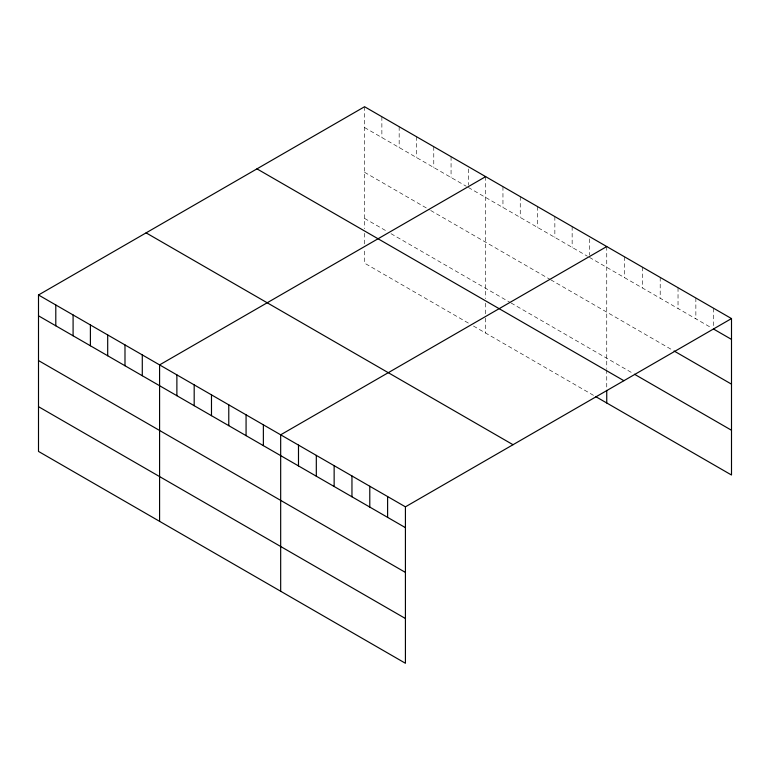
<?xml version="1.0" encoding="UTF-8"?>
<svg xmlns="http://www.w3.org/2000/svg" width="770" height="770" viewBox="0 0 770 770"><rect width="100%" height="100%" fill="white"/><g stroke="black" fill="none" stroke-linecap="round" stroke-linejoin="round"><path stroke-width="0.58" stroke-dasharray="3.85 2.89" d="M364.576 127.56L466.331 186.302M468.362 187.476L587.414 256.208M589.445 257.382L711.701 327.962M364.576 172.307L429.699 209.902M430.709 210.489L549.761 279.221M550.781 279.808L673.086 350.427M364.576 218.41L386.964 231.337M391.025 233.685L510.077 302.418M511.097 303.005L633.479 373.662M468.362 323.082L364.576 263.167L364.576 248.248M473.454 326.028L593.516 395.347M713.675 308.289L713.675 326.798M695.859 298L695.859 318.819M678.033 287.711L678.033 308.529M660.208 277.421L660.208 298.24M642.392 267.132L642.392 287.951M624.566 256.843L624.566 277.662M606.741 246.554L606.741 368.561M606.741 369.706L606.741 388.061M589.445 238.873L589.445 255.072M572.149 226.573L572.149 247.401M554.852 216.591L554.852 237.41M537.556 206.601L537.556 227.419M520.26 196.62L520.26 217.438M502.954 186.629L502.954 207.448M485.658 176.638L485.658 298.654M485.658 303.236L485.658 314.718M485.658 318.154L485.658 333.073M468.362 168.967L468.362 185.166M451.066 156.666L451.066 177.495M433.77 146.685L433.77 167.504M416.464 136.694L416.464 157.513M399.168 126.703L399.168 147.532M381.872 116.722L381.872 137.541M364.576 106.732L364.576 228.738M364.576 233.329L364.576 244.802"/><path stroke-width="1.16" d="M38.5 294.987L405.424 506.833L405.424 663.268L38.5 451.422L38.5 294.987L364.576 106.732L731.5 318.578L731.5 475.013L595.557 396.521M485.658 176.638L159.583 364.903L159.583 521.328M606.741 246.554L280.675 434.809L280.675 591.235M405.424 506.833L731.5 318.578M713.675 329.108L731.5 339.397M674.077 350.995L731.5 384.153M634.47 374.239L731.5 430.257M256.968 168.861L623.893 380.698M146.108 232.867L513.032 444.714M38.5 315.815L405.424 527.652M38.5 360.562L405.424 572.408M38.5 406.675L405.424 618.512M606.741 390.361L606.741 402.98M387.608 496.544L387.608 517.363M369.783 486.255L369.783 507.074M351.957 475.966L351.957 496.785M334.142 465.677L334.142 486.496M316.316 455.388L316.316 476.207M298.49 445.099L298.49 465.917M263.369 424.819L263.369 445.637M246.073 414.838L246.073 435.656M228.777 404.847L228.777 425.666M211.481 394.856L211.481 415.685M194.184 384.875L194.184 405.694M176.879 374.884L176.879 395.703M142.286 354.912L142.286 375.731M124.99 344.922L124.99 365.75M107.694 334.94L107.694 355.759M90.398 324.95L90.398 345.778M73.092 314.969L73.092 335.787M55.796 304.978L55.796 325.797"/></g></svg>
